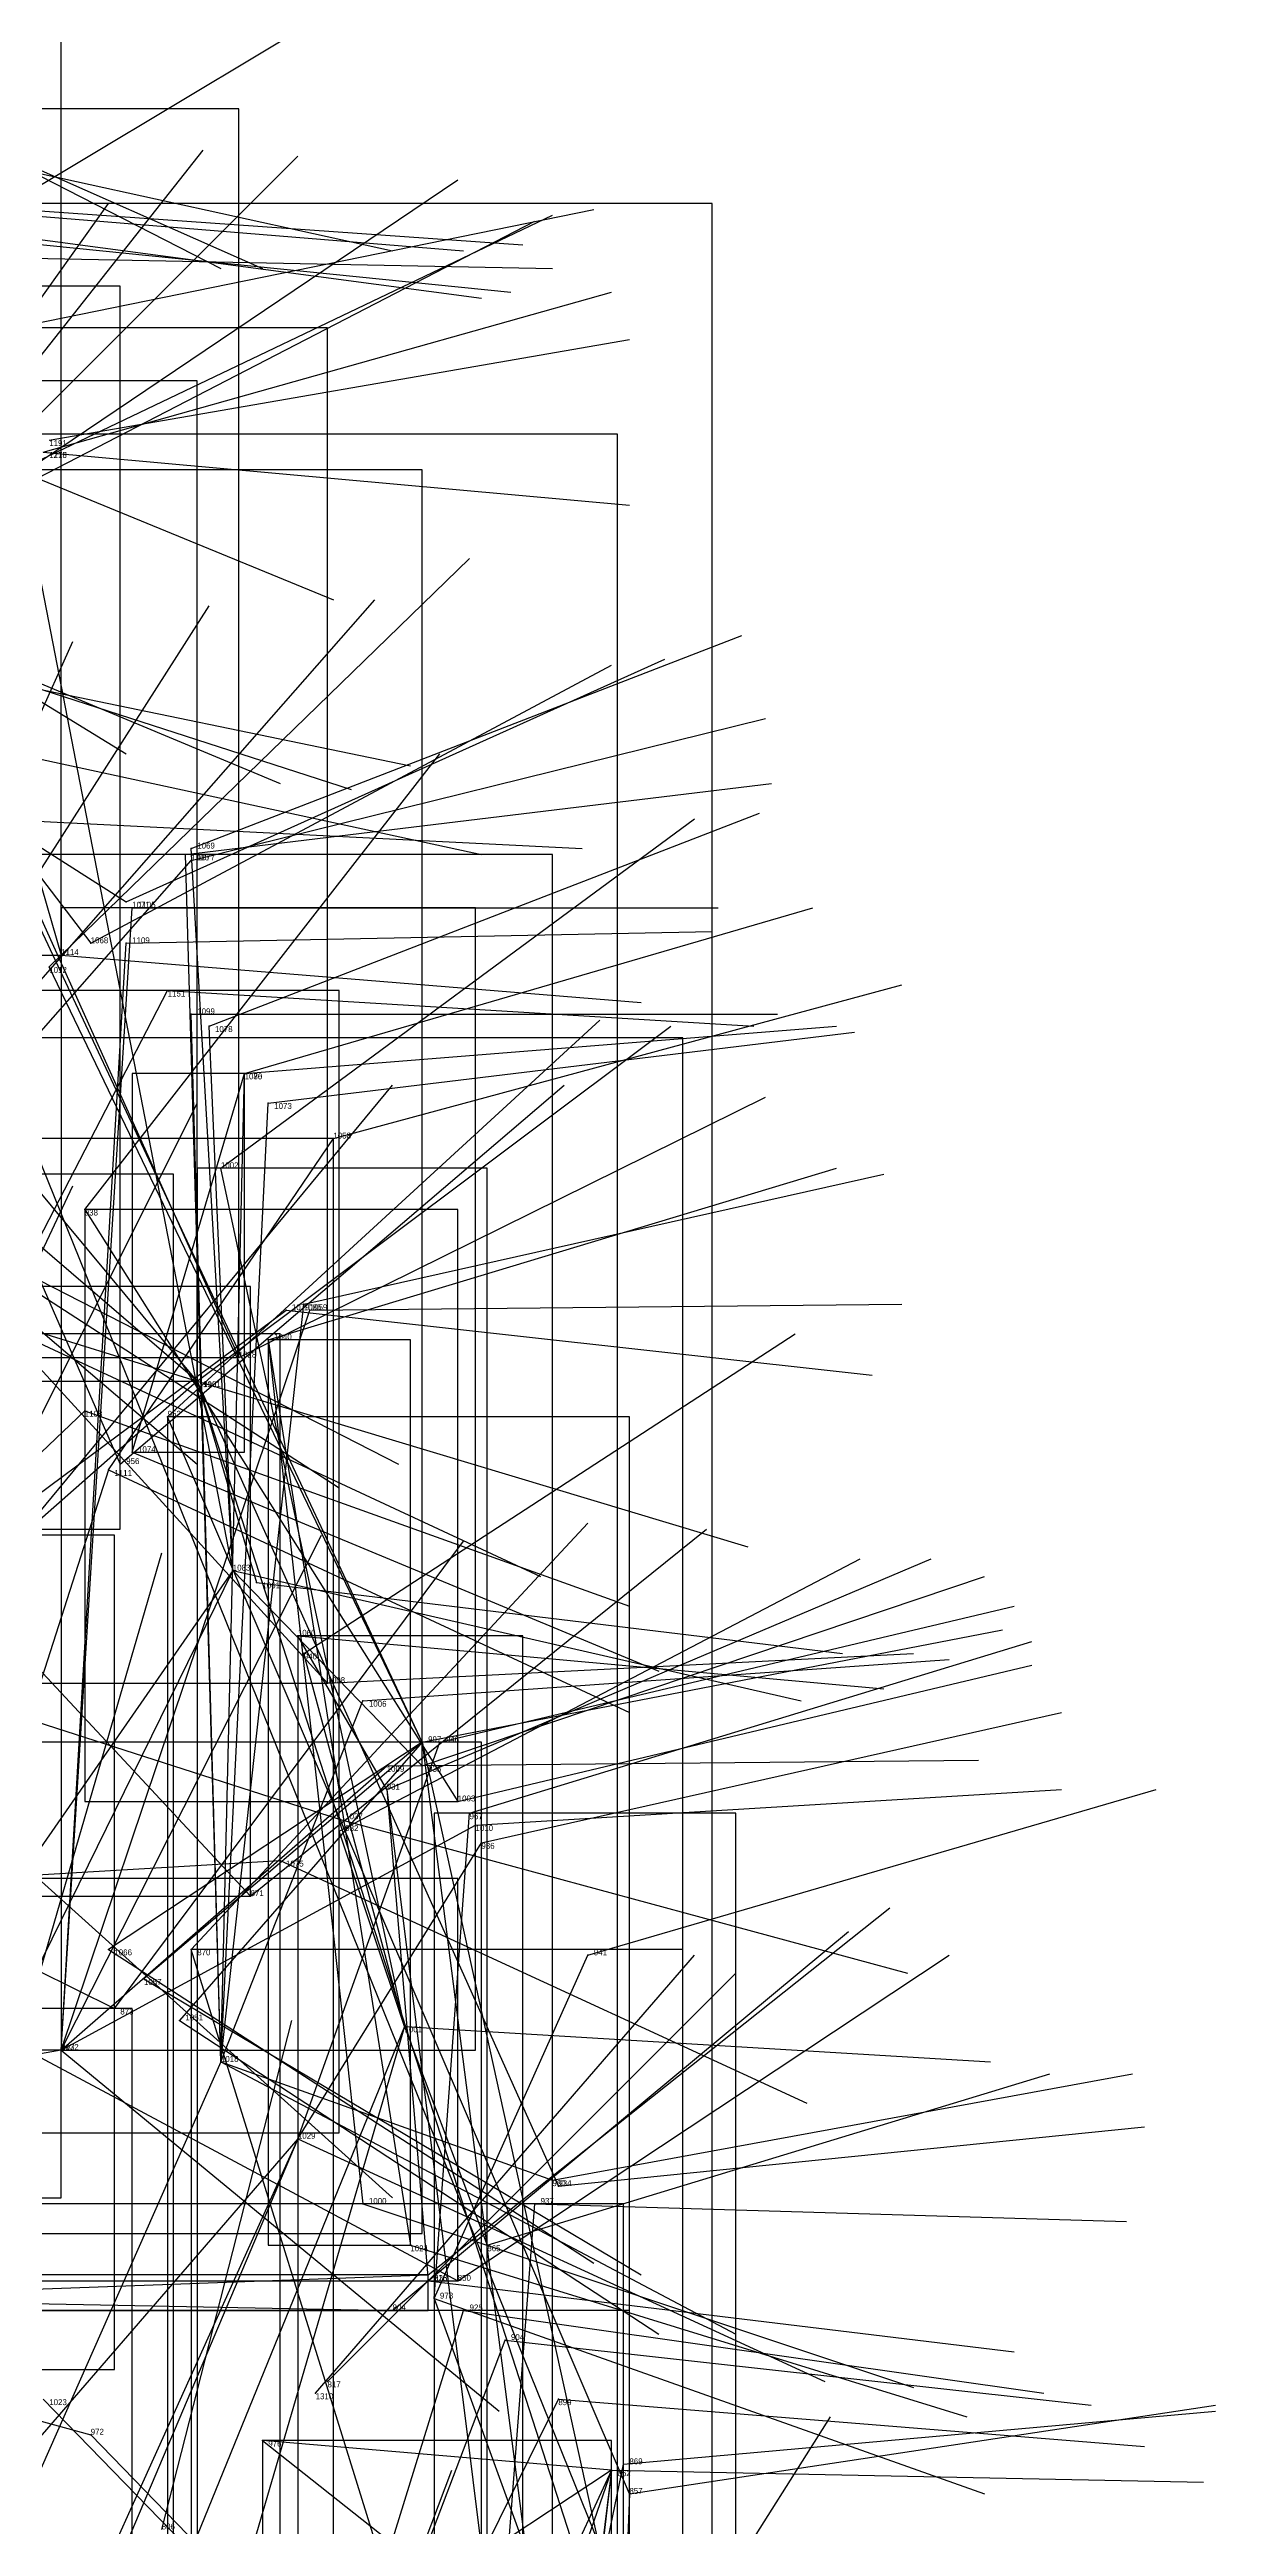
# Model space of a CAD drawing. Extents: x 59.1 to 70.8, y 600.3 to 605.1.
# Drawn here: x 68.3471 to 68.544, y 601.6975 to 602.116 of the extents above; entities that cross this region are included whole.
import ezdxf

# ---------------------------------------------------------------- set-up
doc = ezdxf.new("R2010")
doc.units = 0
for name, color, linetype in [('Clients', 3, 'CONTINUOUS'), ('Facilities', 3, 'CONTINUOUS'), ('Facilities_lines', 3, 'CONTINUOUS'), ('Min_max_boxes', 1, 'CONTINUOUS'), ('Normals', 1, 'CONTINUOUS'), ('Source_points', 5, 'CONTINUOUS'), ('Text', 3, 'CONTINUOUS')]:
    doc.layers.add(name, color=color, linetype=linetype)

msp = doc.modelspace()

# ---------------------------------------------------------------- linework, layer by layer
at = {"layer": 'Clients', "color": 5}
for p in [(68.37, 601.98, 447.065), (68.371, 601.981, 446.902), (68.371, 601.979, 446.984), (68.36, 601.972, 446.829), (68.361, 601.971, 447.15), (68.349, 601.963, 447.236), (68.354, 601.965, 446.752), (68.36, 601.965, 447.129), (68.367, 601.957, 447.069), (68.371, 601.953, 447.012), (68.374, 601.951, 446.773), (68.38, 601.943, 446.953), (68.38, 601.943, 446.834), (68.384, 601.938, 446.892), (68.395, 601.932, 446.829), (68.376, 601.927, 446.525), (68.39, 601.904, 446.768), (68.387, 601.903, 446.929), (68.391, 601.903, 446.85), (68.379, 601.895, 446.614), (68.372, 601.891, 447.015), (68.353, 601.886, 447.056), (68.367, 601.885, 446.462), (68.359, 601.877, 446.384), (68.382, 601.857, 446.818), (68.389, 601.848, 446.759), (68.39, 601.845, 446.347), (68.394, 601.84, 446.702), (68.4, 601.837, 446.643), (68.413, 601.83, 446.501), (68.404, 601.826, 446.662), (68.41, 601.826, 446.422), (68.396, 601.817, 446.747), (68.416, 601.82, 446.523), (68.418, 601.818, 446.405), (68.396, 601.815, 446.271), (68.419, 601.816, 446.582), (68.42, 601.813, 446.464), (68.386, 601.81, 446.829), (68.381, 601.804, 446.197), (68.357, 601.795, 446.877), (68.371, 601.795, 446.123), (68.438, 601.794, 446.359), (68.363, 601.79, 446.819), (68.358, 601.785, 446.048), (68.369, 601.783, 446.759), (68.432, 601.756, 446.286), (68.433, 601.755, 446.363), (68.4, 601.752, 446.583), (68.429, 601.752, 446.444), (68.408, 601.745, 446.526), (68.421, 601.745, 446.131), (68.411, 601.74, 445.995), (68.411, 601.739, 446.467), (68.416, 601.739, 446.057), (68.405, 601.734, 445.98), (68.417, 601.734, 446.408), (68.424, 601.729, 446.347), (68.433, 601.719, 446.289), (68.354, 601.713, 446.684), (68.383, 601.712, 446.627), (68.444, 601.708, 446.172)]:
    msp.add_point(p, dxfattribs=at)
at = {"layer": 'Facilities', "color": 3}
for p in [(68.353, 601.92, 446.375), (68.384, 601.898, 446.694), (68.372, 601.891, 446.537), (68.361, 601.879, 446.997), (68.357, 601.876, 447.104), (68.378, 601.859, 446.877), (68.41, 601.83, 446.579), (68.404, 601.822, 446.344), (68.407, 601.782, 446.52), (68.349, 601.778, 445.973), (68.349, 601.778, 446.929), (68.376, 601.776, 446.702), (68.389, 601.763, 446.641), (68.412, 601.736, 446.532), (68.392, 601.72, 445.829), (68.394, 601.722, 445.908), (68.442, 601.707, 446.23), (68.445, 601.703, 446.113)]:
    msp.add_point(p, dxfattribs=at)
at = {"layer": 'Facilities_lines', "color": 3}
for p, q in [((68.264, 602.257, 447.56), (68.349, 601.963, 447.236)), ((68.41, 601.83, 446.579), (68.288, 602.09, 447.04)), ((68.272, 602.076, 446.968), (68.359, 601.877, 446.384)), ((68.372, 601.891, 446.537), (68.239, 602.051, 446.82)), ((68.378, 601.859, 446.877), (68.342, 602.045, 447.122)), ((68.338, 601.986, 447.249), (68.379, 601.895, 446.614)), ((68.338, 601.986, 447.249), (68.354, 601.965, 446.752)), ((68.338, 601.986, 447.249), (68.36, 601.972, 446.829)), ((68.372, 601.891, 446.537), (68.265, 601.983, 446.6)), ((68.376, 601.776, 446.702), (68.37, 601.98, 447.065)), ((68.378, 601.859, 446.877), (68.371, 601.981, 446.902)), ((68.32, 601.921, 447.234), (68.371, 601.979, 446.984)), ((68.349, 601.778, 446.929), (68.361, 601.971, 447.15)), ((68.349, 601.778, 446.929), (68.36, 601.965, 447.129)), ((68.41, 601.83, 446.579), (68.347, 601.961, 446.674)), ((68.309, 601.845, 447.115), (68.367, 601.957, 447.069)), ((68.376, 601.776, 446.702), (68.371, 601.953, 447.012)), ((68.378, 601.859, 446.877), (68.374, 601.951, 446.773)), ((68.447, 601.677, 446.068), (68.337, 601.949, 446.599)), ((68.361, 601.879, 446.997), (68.38, 601.943, 446.834)), ((68.376, 601.776, 446.702), (68.38, 601.943, 446.953)), ((68.221, 601.938, 447.528), (68.372, 601.891, 447.015)), ((68.376, 601.776, 446.702), (68.384, 601.938, 446.892)), ((68.357, 601.876, 447.104), (68.395, 601.932, 446.829)), ((68.407, 601.782, 446.52), (68.376, 601.927, 446.525)), ((68.32, 601.921, 447.234), (68.394, 601.84, 446.702)), ((68.353, 601.92, 446.375), (68.416, 601.82, 446.523)), ((68.285, 601.907, 446.386), (68.381, 601.804, 446.197)), ((68.376, 601.776, 446.702), (68.39, 601.904, 446.768)), ((68.309, 601.845, 447.115), (68.387, 601.903, 446.929)), ((68.349, 601.778, 446.929), (68.391, 601.903, 446.85)), ((68.384, 601.898, 446.694), (68.4, 601.752, 446.583)), ((68.384, 601.898, 446.694), (68.408, 601.745, 446.526)), ((68.372, 601.891, 446.537), (68.33, 601.854, 446.239)), ((68.372, 601.891, 446.537), (68.433, 601.755, 446.363)), ((68.372, 601.891, 446.537), (68.382, 601.857, 446.818)), ((68.372, 601.891, 446.537), (68.443, 601.671, 445.913)), ((68.266, 601.803, 447.095), (68.353, 601.886, 447.056)), ((68.445, 601.703, 446.113), (68.367, 601.885, 446.462)), ((68.357, 601.876, 447.104), (68.297, 601.689, 446.738)), ((68.197, 601.865, 446.239), (68.358, 601.785, 446.048)), ((68.378, 601.859, 446.877), (68.31, 601.761, 446.918)), ((68.378, 601.859, 446.877), (68.323, 601.747, 446.859)), ((68.378, 601.859, 446.877), (68.41, 601.826, 446.422)), ((68.404, 601.822, 446.344), (68.389, 601.848, 446.759)), ((68.309, 601.845, 447.115), (68.396, 601.817, 446.747)), ((68.407, 601.782, 446.52), (68.39, 601.845, 446.347)), ((68.376, 601.776, 446.702), (68.4, 601.837, 446.643)), ((68.41, 601.83, 446.579), (68.357, 601.795, 446.877)), ((68.41, 601.83, 446.579), (68.363, 601.79, 446.819)), ((68.41, 601.83, 446.579), (68.369, 601.783, 446.759)), ((68.389, 601.763, 446.641), (68.413, 601.83, 446.501)), ((68.41, 601.83, 446.579), (68.436, 601.627, 446.155)), ((68.41, 601.83, 446.579), (68.459, 601.607, 445.862)), ((68.349, 601.778, 446.929), (68.404, 601.826, 446.662)), ((68.404, 601.822, 446.344), (68.427, 601.638, 446.214)), ((68.404, 601.822, 446.344), (68.411, 601.739, 446.467)), ((68.412, 601.736, 446.532), (68.418, 601.818, 446.405)), ((68.349, 601.778, 446.929), (68.419, 601.816, 446.582)), ((68.389, 601.763, 446.641), (68.42, 601.813, 446.464)), ((68.407, 601.782, 446.52), (68.396, 601.815, 446.271)), ((68.266, 601.803, 447.095), (68.386, 601.81, 446.829)), ((68.289, 601.807, 445.937), (68.416, 601.739, 446.057)), ((68.454, 601.528, 445.628), (68.371, 601.795, 446.123)), ((68.412, 601.736, 446.532), (68.438, 601.794, 446.359)), ((68.407, 601.782, 446.52), (68.372, 601.696, 446.565)), ((68.407, 601.782, 446.52), (68.379, 601.686, 446.508)), ((68.407, 601.782, 446.52), (68.421, 601.745, 446.131)), ((68.349, 601.778, 445.973), (68.209, 601.753, 445.898)), ((68.376, 601.776, 446.702), (68.299, 601.602, 446.477)), ((68.376, 601.776, 446.702), (68.432, 601.756, 446.286)), ((68.389, 601.763, 446.641), (68.301, 601.568, 446.461)), ((68.389, 601.763, 446.641), (68.312, 601.674, 446.68)), ((68.389, 601.763, 446.641), (68.314, 601.586, 446.417)), ((68.415, 601.568, 446.095), (68.429, 601.752, 446.444)), ((68.241, 601.744, 446.915), (68.354, 601.713, 446.684)), ((68.3, 601.736, 445.761), (68.411, 601.74, 445.995)), ((68.3, 601.736, 445.761), (68.405, 601.734, 445.98)), ((68.377, 601.605, 446.328), (68.417, 601.734, 446.408)), ((68.412, 601.736, 446.532), (68.463, 601.596, 445.827)), ((68.377, 601.605, 446.328), (68.424, 601.729, 446.347)), ((68.377, 601.605, 446.328), (68.433, 601.719, 446.289)), ((68.442, 601.707, 446.23), (68.383, 601.712, 446.627)), ((68.415, 601.568, 446.095), (68.444, 601.708, 446.172)), ((68.442, 601.707, 446.23), (68.388, 601.591, 446.27)), ((68.442, 601.707, 446.23), (68.392, 601.674, 446.448)), ((68.442, 601.707, 446.23), (68.399, 601.584, 446.212)), ((68.442, 601.707, 446.23), (68.405, 601.41, 445.723)), ((68.442, 601.707, 446.23), (68.406, 601.405, 445.665)), ((68.445, 601.703, 446.113), (68.436, 601.462, 445.721))]:
    msp.add_line(p, q, dxfattribs=at)
at = {"layer": 'Min_max_boxes', "color": 1}
for p, q in [((68.349, 601.963, 447.236), (68.349, 602.408, 447.236)), ((68.349, 601.963, 448.15), (68.349, 602.408, 448.15)), ((68.379, 602.106, 446.614), (68.306, 602.106, 446.614)), ((68.379, 602.106, 447.249), (68.306, 602.106, 447.249)), ((68.379, 601.895, 446.614), (68.379, 602.106, 446.614)), ((68.379, 601.895, 447.249), (68.379, 602.106, 447.249)), ((68.379, 602.106, 446.614), (68.379, 602.106, 447.249)), ((68.459, 602.09, 445.862), (68.288, 602.09, 445.862)), ((68.459, 602.09, 447.04), (68.288, 602.09, 447.04)), ((68.459, 601.607, 445.862), (68.459, 602.09, 445.862)), ((68.459, 601.607, 447.04), (68.459, 602.09, 447.04)), ((68.459, 602.09, 445.862), (68.459, 602.09, 447.04)), ((68.359, 602.076, 446.312), (68.272, 602.076, 446.312)), ((68.359, 602.076, 446.968), (68.272, 602.076, 446.968)), ((68.359, 601.866, 446.312), (68.359, 602.076, 446.312)), ((68.359, 601.866, 446.968), (68.359, 602.076, 446.968)), ((68.359, 602.076, 446.312), (68.359, 602.076, 446.968)), ((68.394, 602.069, 446.702), (68.32, 602.069, 446.702)), ((68.394, 602.069, 447.292), (68.32, 602.069, 447.292)), ((68.394, 601.84, 446.702), (68.394, 602.069, 446.702)), ((68.394, 601.84, 447.292), (68.394, 602.069, 447.292)), ((68.394, 602.069, 446.702), (68.394, 602.069, 447.292)), ((68.372, 602.06, 447.015), (68.013, 602.06, 447.015)), ((68.372, 602.06, 447.703), (68.013, 602.06, 447.703)), ((68.372, 601.891, 447.015), (68.372, 602.06, 447.015)), ((68.372, 601.891, 447.703), (68.372, 602.06, 447.703)), ((68.372, 602.06, 447.015), (68.372, 602.06, 447.703)), ((68.443, 602.051, 445.913), (68.239, 602.051, 445.913)), ((68.443, 602.051, 446.82), (68.239, 602.051, 446.82)), ((68.443, 601.671, 445.913), (68.443, 602.051, 445.913)), ((68.443, 601.671, 446.82), (68.443, 602.051, 446.82)), ((68.443, 602.051, 445.913), (68.443, 602.051, 446.82)), ((68.41, 602.045, 446.422), (68.31, 602.045, 446.422)), ((68.41, 602.045, 447.122), (68.31, 602.045, 447.122)), ((68.41, 601.747, 446.422), (68.41, 602.045, 446.422)), ((68.41, 601.747, 447.122), (68.41, 602.045, 447.122)), ((68.41, 602.045, 446.422), (68.41, 602.045, 447.122)), ((68.432, 601.98, 446.286), (68.299, 601.98, 446.286)), ((68.432, 601.98, 447.065), (68.299, 601.98, 447.065)), ((68.432, 601.602, 446.286), (68.432, 601.98, 446.286)), ((68.432, 601.602, 447.065), (68.432, 601.98, 447.065)), ((68.432, 601.98, 446.286), (68.432, 601.98, 447.065)), ((68.419, 601.971, 446.582), (68.349, 601.971, 446.582)), ((68.349, 601.971, 446.582), (68.349, 601.778, 446.582)), ((68.419, 601.971, 447.15), (68.349, 601.971, 447.15)), ((68.349, 601.971, 447.15), (68.349, 601.778, 447.15)), ((68.349, 601.971, 446.582), (68.349, 601.971, 447.15)), ((68.419, 601.778, 446.582), (68.419, 601.971, 446.582)), ((68.419, 601.778, 447.15), (68.419, 601.971, 447.15)), ((68.419, 601.971, 446.582), (68.419, 601.971, 447.15)), ((68.264, 601.963, 447.236), (68.349, 601.963, 447.236)), ((68.264, 601.963, 448.15), (68.349, 601.963, 448.15)), ((68.349, 601.963, 447.236), (68.349, 601.963, 448.15)), ((68.396, 601.957, 446.747), (68.167, 601.957, 446.747)), ((68.396, 601.957, 447.115), (68.167, 601.957, 447.115)), ((68.396, 601.764, 446.747), (68.396, 601.957, 446.747)), ((68.396, 601.764, 447.115), (68.396, 601.957, 447.115)), ((68.396, 601.957, 446.747), (68.396, 601.957, 447.115)), ((68.454, 601.949, 445.486), (68.337, 601.949, 445.486)), ((68.454, 601.949, 446.599), (68.337, 601.949, 446.599)), ((68.454, 601.441, 445.486), (68.454, 601.949, 445.486)), ((68.454, 601.441, 446.599), (68.454, 601.949, 446.599)), ((68.454, 601.949, 445.486), (68.454, 601.949, 446.599)), ((68.38, 601.943, 446.834), (68.361, 601.943, 446.834)), ((68.361, 601.943, 446.834), (68.361, 601.879, 446.834)), ((68.38, 601.943, 446.997), (68.361, 601.943, 446.997)), ((68.361, 601.943, 446.997), (68.361, 601.879, 446.997)), ((68.361, 601.943, 446.834), (68.361, 601.943, 446.997)), ((68.38, 601.879, 446.834), (68.38, 601.943, 446.834)), ((68.38, 601.879, 446.997), (68.38, 601.943, 446.997)), ((68.38, 601.943, 446.834), (68.38, 601.943, 446.997)), ((68.395, 601.932, 446.738), (68.297, 601.932, 446.738)), ((68.395, 601.932, 447.104), (68.297, 601.932, 447.104)), ((68.395, 601.689, 446.738), (68.395, 601.932, 446.738)), ((68.395, 601.689, 447.104), (68.395, 601.932, 447.104)), ((68.395, 601.932, 446.738), (68.395, 601.932, 447.104)), ((68.368, 601.926, 446.387), (68.117, 601.926, 446.387)), ((68.368, 601.926, 447.292), (68.117, 601.926, 447.292)), ((68.368, 601.612, 446.387), (68.368, 601.926, 446.387)), ((68.368, 601.612, 447.292), (68.368, 601.926, 447.292)), ((68.368, 601.926, 446.387), (68.368, 601.926, 447.292)), ((68.421, 601.927, 446.131), (68.372, 601.927, 446.131)), ((68.372, 601.927, 446.131), (68.372, 601.686, 446.131)), ((68.421, 601.927, 446.565), (68.372, 601.927, 446.565)), ((68.372, 601.927, 446.565), (68.372, 601.686, 446.565)), ((68.372, 601.927, 446.131), (68.372, 601.927, 446.565)), ((68.421, 601.686, 446.131), (68.421, 601.927, 446.131)), ((68.421, 601.686, 446.565), (68.421, 601.927, 446.565)), ((68.421, 601.927, 446.131), (68.421, 601.927, 446.565)), ((68.416, 601.92, 446.375), (68.353, 601.92, 446.375)), ((68.353, 601.92, 446.375), (68.353, 601.82, 446.375)), ((68.416, 601.92, 446.523), (68.353, 601.92, 446.523)), ((68.353, 601.92, 446.523), (68.353, 601.82, 446.523)), ((68.353, 601.92, 446.375), (68.353, 601.92, 446.523)), ((68.416, 601.82, 446.375), (68.416, 601.92, 446.375)), ((68.416, 601.82, 446.523), (68.416, 601.92, 446.523)), ((68.416, 601.92, 446.375), (68.416, 601.92, 446.523)), ((68.381, 601.907, 446.197), (68.133, 601.907, 446.197)), ((68.381, 601.907, 446.464), (68.133, 601.907, 446.464)), ((68.381, 601.804, 446.197), (68.381, 601.907, 446.197)), ((68.381, 601.804, 446.464), (68.381, 601.907, 446.464)), ((68.381, 601.907, 446.197), (68.381, 601.907, 446.464)), ((68.386, 601.899, 446.582), (68.092, 601.899, 446.582)), ((68.386, 601.899, 447.238), (68.092, 601.899, 447.238)), ((68.408, 601.898, 446.526), (68.384, 601.898, 446.526)), ((68.384, 601.898, 446.526), (68.384, 601.745, 446.526)), ((68.408, 601.898, 446.694), (68.384, 601.898, 446.694)), ((68.384, 601.898, 446.694), (68.384, 601.745, 446.694)), ((68.384, 601.898, 446.526), (68.384, 601.898, 446.694)), ((68.386, 601.625, 446.582), (68.386, 601.899, 446.582)), ((68.386, 601.625, 447.238), (68.386, 601.899, 447.238)), ((68.386, 601.899, 446.582), (68.386, 601.899, 447.238)), ((68.408, 601.745, 446.526), (68.408, 601.898, 446.526)), ((68.408, 601.745, 446.694), (68.408, 601.898, 446.694)), ((68.408, 601.898, 446.526), (68.408, 601.898, 446.694)), ((68.306, 601.895, 446.614), (68.379, 601.895, 446.614)), ((68.306, 601.895, 447.249), (68.379, 601.895, 447.249)), ((68.379, 601.895, 446.614), (68.379, 601.895, 447.249)), ((68.013, 601.891, 447.015), (68.372, 601.891, 447.015)), ((68.013, 601.891, 447.703), (68.372, 601.891, 447.703)), ((68.372, 601.891, 447.015), (68.372, 601.891, 447.703)), ((68.445, 601.885, 445.721), (68.367, 601.885, 445.721)), ((68.367, 601.885, 445.721), (68.367, 601.462, 445.721)), ((68.445, 601.885, 446.462), (68.367, 601.885, 446.462)), ((68.367, 601.885, 446.462), (68.367, 601.462, 446.462)), ((68.367, 601.885, 445.721), (68.367, 601.885, 446.462)), ((68.445, 601.462, 445.721), (68.445, 601.885, 445.721)), ((68.445, 601.462, 446.462), (68.445, 601.885, 446.462)), ((68.445, 601.885, 445.721), (68.445, 601.885, 446.462)), ((68.361, 601.879, 446.834), (68.38, 601.879, 446.834)), ((68.361, 601.879, 446.997), (68.38, 601.879, 446.997)), ((68.361, 601.879, 446.834), (68.361, 601.879, 446.997)), ((68.38, 601.879, 446.834), (68.38, 601.879, 446.997)), ((68.358, 601.865, 446.048), (68.107, 601.865, 446.048)), ((68.358, 601.865, 446.409), (68.107, 601.865, 446.409)), ((68.272, 601.866, 446.312), (68.359, 601.866, 446.312)), ((68.272, 601.866, 446.968), (68.359, 601.866, 446.968)), ((68.358, 601.724, 446.048), (68.358, 601.865, 446.048)), ((68.358, 601.724, 446.409), (68.358, 601.865, 446.409)), ((68.358, 601.865, 446.048), (68.358, 601.865, 446.409)), ((68.359, 601.866, 446.312), (68.359, 601.866, 446.968)), ((68.427, 601.848, 446.214), (68.389, 601.848, 446.214)), ((68.389, 601.848, 446.214), (68.389, 601.638, 446.214)), ((68.427, 601.848, 446.759), (68.389, 601.848, 446.759)), ((68.389, 601.848, 446.759), (68.389, 601.638, 446.759)), ((68.389, 601.848, 446.214), (68.389, 601.848, 446.759)), ((68.427, 601.638, 446.214), (68.427, 601.848, 446.214)), ((68.427, 601.638, 446.759), (68.427, 601.848, 446.759)), ((68.427, 601.848, 446.214), (68.427, 601.848, 446.759)), ((68.32, 601.84, 446.702), (68.394, 601.84, 446.702)), ((68.32, 601.84, 447.292), (68.394, 601.84, 447.292)), ((68.394, 601.84, 446.702), (68.394, 601.84, 447.292)), ((68.42, 601.83, 446.417), (68.301, 601.83, 446.417)), ((68.42, 601.83, 446.68), (68.301, 601.83, 446.68)), ((68.42, 601.568, 446.417), (68.42, 601.83, 446.417)), ((68.42, 601.568, 446.68), (68.42, 601.83, 446.68)), ((68.42, 601.83, 446.417), (68.42, 601.83, 446.68)), ((68.353, 601.82, 446.375), (68.416, 601.82, 446.375)), ((68.353, 601.82, 446.523), (68.416, 601.82, 446.523)), ((68.353, 601.82, 446.375), (68.353, 601.82, 446.523)), ((68.463, 601.818, 445.827), (68.412, 601.818, 445.827)), ((68.412, 601.818, 445.827), (68.412, 601.596, 445.827)), ((68.463, 601.818, 446.532), (68.412, 601.818, 446.532)), ((68.412, 601.818, 446.532), (68.412, 601.596, 446.532)), ((68.412, 601.818, 445.827), (68.412, 601.818, 446.532)), ((68.416, 601.82, 446.375), (68.416, 601.82, 446.523)), ((68.463, 601.596, 445.827), (68.463, 601.818, 445.827)), ((68.463, 601.596, 446.532), (68.463, 601.818, 446.532)), ((68.463, 601.818, 445.827), (68.463, 601.818, 446.532)), ((68.133, 601.804, 446.197), (68.381, 601.804, 446.197)), ((68.133, 601.804, 446.464), (68.381, 601.804, 446.464)), ((68.416, 601.807, 445.937), (68.289, 601.807, 445.937)), ((68.416, 601.807, 446.057), (68.289, 601.807, 446.057)), ((68.381, 601.804, 446.197), (68.381, 601.804, 446.464)), ((68.416, 601.739, 445.937), (68.416, 601.807, 445.937)), ((68.416, 601.739, 446.057), (68.416, 601.807, 446.057)), ((68.416, 601.807, 445.937), (68.416, 601.807, 446.057)), ((68.454, 601.795, 445.079), (68.371, 601.795, 445.079)), ((68.371, 601.795, 445.079), (68.371, 601.203, 445.079)), ((68.454, 601.795, 446.123), (68.371, 601.795, 446.123)), ((68.371, 601.795, 446.123), (68.371, 601.203, 446.123)), ((68.371, 601.795, 445.079), (68.371, 601.795, 446.123)), ((68.454, 601.203, 445.079), (68.454, 601.795, 445.079)), ((68.454, 601.203, 446.123), (68.454, 601.795, 446.123)), ((68.454, 601.795, 445.079), (68.454, 601.795, 446.123)), ((68.361, 601.785, 446.445), (68.097, 601.785, 446.445)), ((68.361, 601.785, 446.924), (68.097, 601.785, 446.924)), ((68.361, 601.622, 446.445), (68.361, 601.785, 446.445)), ((68.361, 601.622, 446.924), (68.361, 601.785, 446.924)), ((68.361, 601.785, 446.445), (68.361, 601.785, 446.924)), ((68.349, 601.778, 445.898), (68.209, 601.778, 445.898)), ((68.349, 601.778, 445.973), (68.209, 601.778, 445.973)), ((68.349, 601.753, 445.898), (68.349, 601.778, 445.898)), ((68.349, 601.753, 445.973), (68.349, 601.778, 445.973)), ((68.349, 601.778, 445.898), (68.349, 601.778, 445.973)), ((68.349, 601.778, 446.582), (68.419, 601.778, 446.582)), ((68.349, 601.778, 447.15), (68.419, 601.778, 447.15)), ((68.349, 601.778, 446.582), (68.349, 601.778, 447.15)), ((68.419, 601.778, 446.582), (68.419, 601.778, 447.15)), ((68.167, 601.764, 446.747), (68.396, 601.764, 446.747)), ((68.167, 601.764, 447.115), (68.396, 601.764, 447.115)), ((68.396, 601.764, 446.747), (68.396, 601.764, 447.115)), ((68.209, 601.753, 445.898), (68.349, 601.753, 445.898)), ((68.209, 601.753, 445.973), (68.349, 601.753, 445.973)), ((68.444, 601.752, 446.095), (68.336, 601.752, 446.095)), ((68.444, 601.752, 446.444), (68.336, 601.752, 446.444)), ((68.349, 601.753, 445.898), (68.349, 601.753, 445.973)), ((68.444, 601.56, 446.095), (68.444, 601.752, 446.095)), ((68.444, 601.56, 446.444), (68.444, 601.752, 446.444)), ((68.444, 601.752, 446.095), (68.444, 601.752, 446.444)), ((68.31, 601.747, 446.422), (68.41, 601.747, 446.422)), ((68.31, 601.747, 447.122), (68.41, 601.747, 447.122)), ((68.384, 601.745, 446.526), (68.408, 601.745, 446.526)), ((68.384, 601.745, 446.694), (68.408, 601.745, 446.694)), ((68.384, 601.745, 446.526), (68.384, 601.745, 446.694)), ((68.408, 601.745, 446.526), (68.408, 601.745, 446.694)), ((68.41, 601.747, 446.422), (68.41, 601.747, 447.122)), ((68.289, 601.739, 445.937), (68.416, 601.739, 445.937)), ((68.289, 601.739, 446.057), (68.416, 601.739, 446.057)), ((68.411, 601.74, 445.761), (68.3, 601.74, 445.761)), ((68.411, 601.74, 445.995), (68.3, 601.74, 445.995)), ((68.411, 601.734, 445.761), (68.411, 601.74, 445.761)), ((68.411, 601.734, 445.995), (68.411, 601.74, 445.995)), ((68.411, 601.74, 445.761), (68.411, 601.74, 445.995)), ((68.416, 601.739, 445.937), (68.416, 601.739, 446.057)), ((68.445, 601.734, 446.097), (68.256, 601.734, 446.097)), ((68.445, 601.734, 446.408), (68.256, 601.734, 446.408)), ((68.3, 601.734, 445.761), (68.411, 601.734, 445.761)), ((68.3, 601.734, 445.995), (68.411, 601.734, 445.995)), ((68.411, 601.734, 445.761), (68.411, 601.734, 445.995)), ((68.445, 601.511, 446.097), (68.445, 601.734, 446.097)), ((68.445, 601.511, 446.408), (68.445, 601.734, 446.408)), ((68.445, 601.734, 446.097), (68.445, 601.734, 446.408)), ((68.107, 601.724, 446.048), (68.358, 601.724, 446.048)), ((68.107, 601.724, 446.409), (68.358, 601.724, 446.409)), ((68.358, 601.724, 446.048), (68.358, 601.724, 446.409)), ((68.442, 601.712, 445.665), (68.383, 601.712, 445.665)), ((68.383, 601.712, 445.665), (68.383, 601.405, 445.665)), ((68.442, 601.712, 446.627), (68.383, 601.712, 446.627)), ((68.383, 601.712, 446.627), (68.383, 601.405, 446.627)), ((68.383, 601.712, 445.665), (68.383, 601.712, 446.627)), ((68.442, 601.405, 445.665), (68.442, 601.712, 445.665)), ((68.442, 601.405, 446.627), (68.442, 601.712, 446.627)), ((68.442, 601.712, 445.665), (68.442, 601.712, 446.627))]:
    msp.add_line(p, q, dxfattribs=at)
at = {"layer": 'Normals', "color": 1}
for p, q in [((68.327, 602.082, 447.112), (68.412, 602.133, 447.105)), ((68.288, 602.124, 447.829), (68.376, 602.079, 447.848)), ((68.295, 602.118, 447.769), (68.383, 602.079, 447.795)), ((68.309, 602.103, 447.651), (68.405, 602.082, 447.67)), ((68.313, 602.023, 446.814), (68.373, 602.099, 446.788)), ((68.319, 602.028, 446.892), (68.389, 602.098, 446.877)), ((68.333, 602.038, 446.968), (68.416, 602.094, 446.962)), ((68.3, 602.01, 446.74), (68.357, 602.09, 446.719)), ((68.319, 602.09, 447.589), (68.417, 602.082, 447.605)), ((68.328, 602.09, 447.599), (68.427, 602.083, 447.613)), ((68.341, 602.069, 447.292), (68.439, 602.089, 447.294)), ((68.322, 602.087, 447.529), (68.42, 602.074, 447.543)), ((68.326, 602.085, 447.47), (68.425, 602.075, 447.48)), ((68.34, 602.041, 447.042), (68.429, 602.087, 447.039)), ((68.342, 602.045, 447.122), (68.432, 602.088, 447.121)), ((68.332, 602.081, 447.412), (68.432, 602.079, 447.419)), ((68.346, 602.048, 447.199), (68.442, 602.075, 447.203)), ((68.347, 602.05, 447.28), (68.445, 602.067, 447.283)), ((68.305, 602.06, 447.591), (68.395, 602.023, 447.612)), ((68.277, 602.048, 447.666), (68.36, 601.997, 447.69)), ((68.346, 602.048, 447.362), (68.445, 602.039, 447.369)), ((68.295, 602.03, 447.545), (68.386, 601.992, 447.563)), ((68.347, 601.961, 446.674), (68.418, 602.03, 446.658)), ((68.321, 601.939, 446.529), (68.374, 602.022, 446.512)), ((68.337, 601.949, 446.599), (68.402, 602.023, 446.583)), ((68.305, 602.021, 447.488), (68.398, 601.991, 447.508)), ((68.371, 601.981, 446.902), (68.464, 602.017, 446.901)), ((68.311, 601.927, 446.453), (68.351, 602.016, 446.432)), ((68.311, 602.015, 447.426), (68.408, 601.995, 447.438)), ((68.36, 601.972, 446.829), (68.451, 602.013, 446.824)), ((68.354, 601.965, 446.752), (68.442, 602.012, 446.745)), ((68.323, 602.001, 447.368), (68.42, 601.98, 447.381)), ((68.371, 601.979, 446.984), (68.468, 602.003, 446.992)), ((68.353, 601.92, 446.375), (68.413, 601.997, 446.353)), ((68.37, 601.98, 447.065), (68.469, 601.992, 447.074)), ((68.338, 601.986, 447.249), (68.437, 601.981, 447.262)), ((68.374, 601.951, 446.773), (68.467, 601.987, 446.766)), ((68.376, 601.927, 446.525), (68.456, 601.986, 446.516)), ((68.361, 601.971, 447.15), (68.46, 601.971, 447.162)), ((68.38, 601.943, 446.834), (68.476, 601.971, 446.831)), ((68.36, 601.965, 447.129), (68.459, 601.967, 447.141)), ((68.349, 601.963, 447.236), (68.447, 601.955, 447.253)), ((68.367, 601.957, 447.069), (68.466, 601.951, 447.083)), ((68.395, 601.932, 446.829), (68.491, 601.958, 446.828)), ((68.367, 601.885, 446.462), (68.44, 601.952, 446.451)), ((68.371, 601.953, 447.012), (68.47, 601.953, 447.023)), ((68.372, 601.891, 446.537), (68.452, 601.951, 446.531)), ((68.38, 601.943, 446.953), (68.48, 601.951, 446.958)), ((68.384, 601.938, 446.892), (68.483, 601.95, 446.899)), ((68.298, 601.94, 447.351), (68.372, 601.877, 447.375)), ((68.33, 601.854, 446.239), (68.372, 601.938, 446.205)), ((68.343, 601.866, 446.312), (68.405, 601.941, 446.288)), ((68.359, 601.877, 446.384), (68.434, 601.941, 446.367)), ((68.379, 601.895, 446.614), (68.468, 601.939, 446.608)), ((68.314, 601.926, 447.292), (68.396, 601.873, 447.316)), ((68.384, 601.898, 446.694), (68.48, 601.927, 446.694)), ((68.39, 601.904, 446.768), (68.488, 601.926, 446.768)), ((68.31, 601.837, 446.171), (68.351, 601.924, 446.143)), ((68.32, 601.921, 447.234), (68.406, 601.877, 447.261)), ((68.391, 601.903, 446.85), (68.491, 601.904, 446.858)), ((68.387, 601.903, 446.929), (68.486, 601.892, 446.942)), ((68.342, 601.899, 447.115), (68.43, 601.858, 447.137)), ((68.39, 601.845, 446.347), (68.473, 601.899, 446.331)), ((68.372, 601.891, 447.015), (68.465, 601.863, 447.037)), ((68.353, 601.886, 447.056), (68.445, 601.853, 447.078)), ((68.361, 601.879, 446.997), (68.45, 601.842, 447.024)), ((68.357, 601.876, 447.104), (68.445, 601.835, 447.129)), ((68.371, 601.795, 446.123), (68.438, 601.867, 446.107)), ((68.349, 601.778, 445.973), (68.393, 601.865, 445.949)), ((68.358, 601.785, 446.048), (68.417, 601.864, 446.033)), ((68.381, 601.804, 446.197), (68.458, 601.866, 446.181)), ((68.339, 601.769, 445.899), (68.366, 601.862, 445.875)), ((68.378, 601.859, 446.877), (68.474, 601.837, 446.892)), ((68.396, 601.815, 446.271), (68.484, 601.861, 446.26)), ((68.404, 601.822, 446.344), (68.496, 601.861, 446.337)), ((68.41, 601.826, 446.422), (68.505, 601.858, 446.417)), ((68.382, 601.857, 446.818), (68.481, 601.845, 446.825)), ((68.413, 601.83, 446.501), (68.51, 601.853, 446.502)), ((68.389, 601.848, 446.759), (68.488, 601.839, 446.77)), ((68.41, 601.83, 446.579), (68.508, 601.849, 446.586)), ((68.418, 601.818, 446.405), (68.513, 601.847, 446.4)), ((68.394, 601.84, 446.702), (68.493, 601.845, 446.711)), ((68.4, 601.837, 446.643), (68.499, 601.844, 446.652)), ((68.416, 601.82, 446.523), (68.513, 601.843, 446.525)), ((68.42, 601.813, 446.464), (68.518, 601.835, 446.462)), ((68.404, 601.826, 446.662), (68.504, 601.827, 446.671)), ((68.419, 601.816, 446.582), (68.518, 601.822, 446.593)), ((68.438, 601.794, 446.359), (68.534, 601.822, 446.352)), ((68.334, 601.817, 446.995), (68.405, 601.753, 447.023)), ((68.396, 601.817, 446.747), (68.492, 601.791, 446.761)), ((68.386, 601.81, 446.829), (68.475, 601.769, 446.851)), ((68.411, 601.74, 445.995), (68.489, 601.802, 445.986)), ((68.405, 601.734, 445.98), (68.482, 601.798, 445.973)), ((68.357, 601.795, 446.877), (68.439, 601.742, 446.899)), ((68.392, 601.72, 445.829), (68.456, 601.794, 445.807)), ((68.394, 601.722, 445.908), (68.463, 601.791, 445.886)), ((68.416, 601.739, 446.057), (68.499, 601.794, 446.049)), ((68.363, 601.79, 446.819), (68.447, 601.74, 446.84)), ((68.366, 601.697, 445.684), (68.388, 601.783, 445.639)), ((68.369, 601.783, 446.759), (68.45, 601.73, 446.784)), ((68.407, 601.782, 446.52), (68.506, 601.776, 446.529)), ((68.349, 601.778, 446.929), (68.423, 601.717, 446.955)), ((68.376, 601.776, 446.702), (68.463, 601.73, 446.721)), ((68.421, 601.745, 446.131), (68.516, 601.774, 446.124)), ((68.432, 601.756, 446.286), (68.53, 601.774, 446.288)), ((68.389, 601.763, 446.641), (68.478, 601.722, 446.661)), ((68.433, 601.755, 446.363), (68.532, 601.765, 446.361)), ((68.4, 601.752, 446.583), (68.493, 601.721, 446.603)), ((68.429, 601.752, 446.444), (68.529, 601.749, 446.454)), ((68.408, 601.745, 446.526), (68.502, 601.716, 446.545)), ((68.411, 601.739, 446.467), (68.51, 601.727, 446.476)), ((68.412, 601.736, 446.532), (68.505, 601.703, 446.549)), ((68.417, 601.734, 446.408), (68.515, 601.72, 446.421)), ((68.424, 601.729, 446.347), (68.523, 601.718, 446.355)), ((68.346, 601.719, 446.741), (68.414, 601.649, 446.764)), ((68.427, 601.634, 445.443), (68.479, 601.716, 445.417)), ((68.433, 601.719, 446.289), (68.532, 601.711, 446.297)), ((68.444, 601.708, 446.172), (68.544, 601.717, 446.171)), ((68.445, 601.703, 446.113), (68.544, 601.718, 446.114)), ((68.354, 601.713, 446.684), (68.421, 601.644, 446.71)), ((68.383, 601.712, 446.627), (68.459, 601.652, 446.651)), ((68.381, 601.617, 445.296), (68.415, 601.707, 445.269)), ((68.442, 601.707, 446.23), (68.542, 601.705, 446.232))]:
    msp.add_line(p, q, dxfattribs=at)
at = {"layer": 'Source_points', "color": 5}
for p in [(68.37, 601.98, 447.065), (68.371, 601.981, 446.902), (68.371, 601.979, 446.984), (68.36, 601.972, 446.829), (68.361, 601.971, 447.15), (68.349, 601.963, 447.236), (68.354, 601.965, 446.752), (68.36, 601.965, 447.129), (68.367, 601.957, 447.069), (68.371, 601.953, 447.012), (68.374, 601.951, 446.773), (68.38, 601.943, 446.953), (68.38, 601.943, 446.834), (68.384, 601.938, 446.892), (68.395, 601.932, 446.829), (68.376, 601.927, 446.525), (68.353, 601.92, 446.375), (68.39, 601.904, 446.768), (68.387, 601.903, 446.929), (68.391, 601.903, 446.85), (68.384, 601.898, 446.694), (68.379, 601.895, 446.614), (68.372, 601.891, 446.537), (68.372, 601.891, 447.015), (68.353, 601.886, 447.056), (68.367, 601.885, 446.462), (68.361, 601.879, 446.997), (68.357, 601.876, 447.104), (68.359, 601.877, 446.384), (68.378, 601.859, 446.877), (68.382, 601.857, 446.818), (68.389, 601.848, 446.759), (68.39, 601.845, 446.347), (68.394, 601.84, 446.702), (68.4, 601.837, 446.643), (68.41, 601.83, 446.579), (68.413, 601.83, 446.501), (68.404, 601.826, 446.662), (68.41, 601.826, 446.422), (68.404, 601.822, 446.344), (68.396, 601.817, 446.747), (68.416, 601.82, 446.523), (68.418, 601.818, 446.405), (68.396, 601.815, 446.271), (68.419, 601.816, 446.582), (68.42, 601.813, 446.464), (68.386, 601.81, 446.829), (68.381, 601.804, 446.197), (68.357, 601.795, 446.877), (68.371, 601.795, 446.123), (68.438, 601.794, 446.359), (68.363, 601.79, 446.819), (68.358, 601.785, 446.048), (68.369, 601.783, 446.759), (68.407, 601.782, 446.52), (68.349, 601.778, 445.973), (68.349, 601.778, 446.929), (68.376, 601.776, 446.702), (68.389, 601.763, 446.641), (68.432, 601.756, 446.286), (68.433, 601.755, 446.363), (68.4, 601.752, 446.583), (68.429, 601.752, 446.444), (68.408, 601.745, 446.526), (68.421, 601.745, 446.131), (68.411, 601.74, 445.995), (68.411, 601.739, 446.467), (68.416, 601.739, 446.057), (68.405, 601.734, 445.98), (68.412, 601.736, 446.532), (68.417, 601.734, 446.408), (68.424, 601.729, 446.347), (68.392, 601.72, 445.829), (68.394, 601.722, 445.908), (68.433, 601.719, 446.289), (68.354, 601.713, 446.684), (68.383, 601.712, 446.627), (68.444, 601.708, 446.172), (68.442, 601.707, 446.23), (68.445, 601.703, 446.113)]:
    msp.add_point(p, dxfattribs=at)

# ---------------------------------------------------------------- texts
at = {"layer": 'Text', "color": 3}
for s, p in [('1191', (68.347, 602.049, 447.28)), ('1218', (68.347, 602.047, 447.362)), ('1175', (68.347, 602.047, 447.199)), ('1106', (68.371, 601.979, 447.065)), ('1069', (68.372, 601.981, 446.902)), ('1077', (68.372, 601.979, 446.984)), ('1071', (68.361, 601.971, 446.829)), ('1105', (68.362, 601.971, 447.15)), ('1114', (68.349, 601.963, 447.236)), ('1068', (68.354, 601.965, 446.752)), ('1109', (68.361, 601.965, 447.129)), ('1012', (68.347, 601.96, 446.674)), ('1151', (68.367, 601.956, 447.069)), ('1099', (68.372, 601.953, 447.012)), ('1078', (68.375, 601.95, 446.773)), ('1076', (68.38, 601.942, 446.953)), ('1080', (68.38, 601.942, 446.834)), ('1073', (68.385, 601.937, 446.892)), ('1058', (68.395, 601.932, 446.829)), ('1002', (68.376, 601.927, 446.525)), ('938', (68.353, 601.919, 446.375)), ('1079', (68.388, 601.903, 446.929)), ('1086', (68.39, 601.903, 446.768)), ('1059', (68.391, 601.903, 446.85)), ('1028', (68.379, 601.895, 446.614)), ('1040', (68.385, 601.898, 446.694)), ('996', (68.373, 601.89, 446.537)), ('1101', (68.373, 601.89, 447.015)), ('1108', (68.353, 601.885, 447.056)), ('952', (68.367, 601.885, 446.462)), ('1074', (68.362, 601.879, 446.997)), ('1111', (68.358, 601.875, 447.104)), ('956', (68.36, 601.877, 446.384)), ('1083', (68.378, 601.859, 446.877)), ('1061', (68.383, 601.856, 446.818)), ('1060', (68.389, 601.848, 446.759)), ('940', (68.39, 601.844, 446.347)), ('1008', (68.394, 601.84, 446.702)), ('1006', (68.401, 601.836, 446.643)), ('997', (68.411, 601.83, 446.579)), ('946', (68.414, 601.83, 446.501)), ('1009', (68.404, 601.825, 446.662)), ('935', (68.411, 601.825, 446.422)), ('931', (68.404, 601.822, 446.344)), ('1003', (68.416, 601.82, 446.523)), ('1037', (68.397, 601.817, 446.747)), ('967', (68.418, 601.817, 446.405)), ('932', (68.397, 601.815, 446.271)), ('1010', (68.419, 601.815, 446.582)), ('936', (68.42, 601.812, 446.464)), ('1075', (68.387, 601.809, 446.829)), ('871', (68.381, 601.804, 446.197)), ('1066', (68.358, 601.794, 446.877)), ('870', (68.372, 601.794, 446.123)), ('941', (68.439, 601.794, 446.359)), ('1057', (68.363, 601.789, 446.819)), ('873', (68.359, 601.784, 446.048)), ('1051', (68.37, 601.783, 446.759)), ('813', (68.349, 601.778, 445.973)), ('1072', (68.349, 601.778, 446.929)), ('1001', (68.407, 601.781, 446.52)), ('1018', (68.376, 601.776, 446.702)), ('1029', (68.389, 601.763, 446.641)), ('930', (68.432, 601.755, 446.286)), ('934', (68.433, 601.755, 446.363)), ('1000', (68.401, 601.752, 446.583)), ('937', (68.43, 601.752, 446.444)), ('1024', (68.408, 601.744, 446.526)), ('865', (68.421, 601.744, 446.131)), ('816', (68.412, 601.739, 445.995)), ('928', (68.412, 601.739, 446.467)), ('978', (68.413, 601.736, 446.532)), ('850', (68.416, 601.739, 446.057)), ('804', (68.405, 601.734, 445.98)), ('925', (68.418, 601.734, 446.408)), ('904', (68.425, 601.729, 446.347)), ('1310', (68.392, 601.719, 445.829)), ('817', (68.394, 601.721, 445.908)), ('1023', (68.347, 601.718, 446.741)), ('899', (68.433, 601.718, 446.289)), ('972', (68.354, 601.713, 446.684)), ('976', (68.384, 601.711, 446.627)), ('869', (68.445, 601.708, 446.172)), ('862', (68.443, 601.706, 446.23)), ('857', (68.445, 601.703, 446.113)), ('806', (68.366, 601.697, 445.684))]:
    msp.add_text(s, height=0.001, dxfattribs=at).set_placement(p)

doc.saveas('drawing.dxf')
